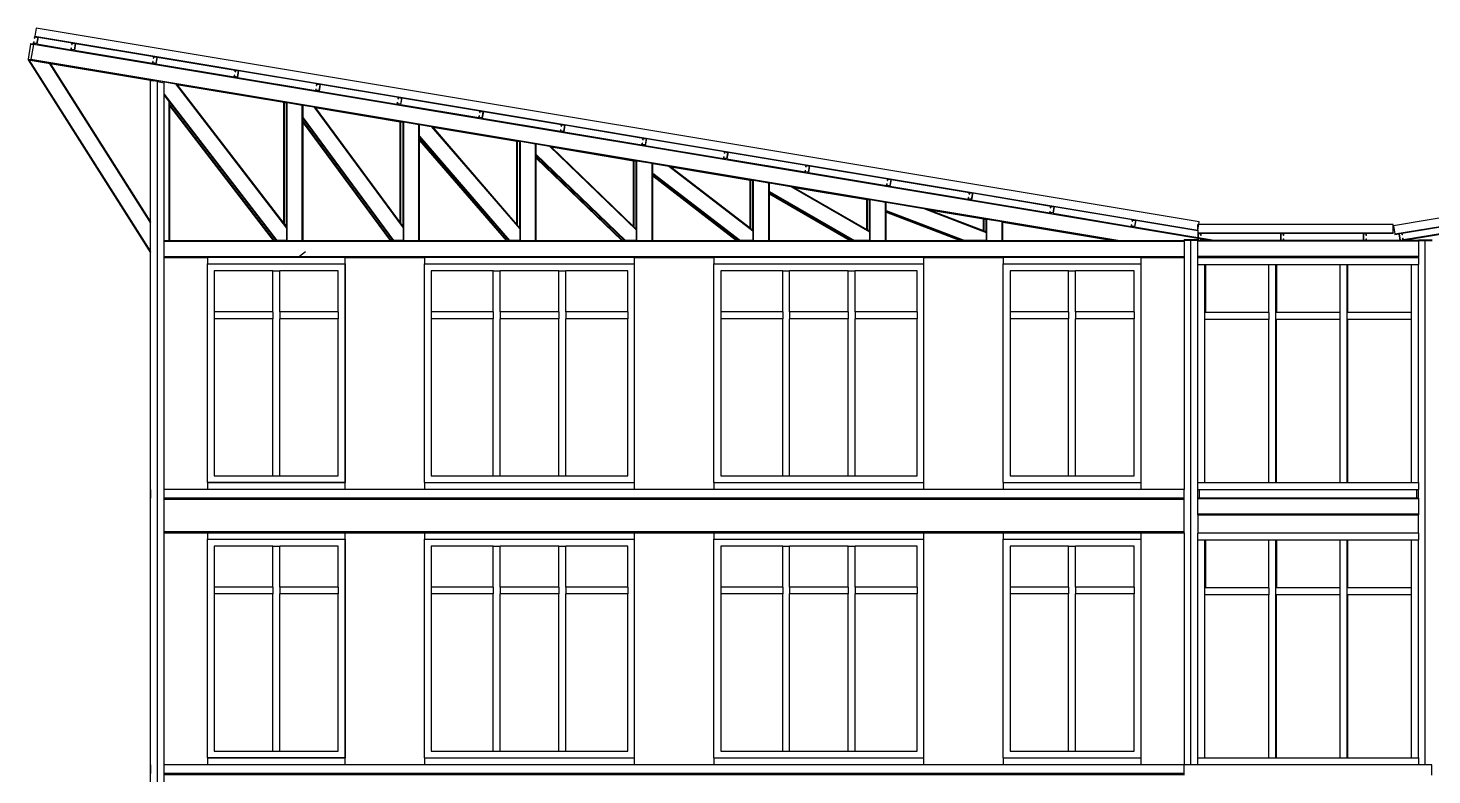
# Model space of a CAD drawing. Extents: x -44.9 to 40.7, y -13.4 to 11.8.
# Drawn here: x -44.9 to -24.52, y 0.98 to 11.82 of the extents above; entities that cross this region are included whole.
import ezdxf

# ---------------------------------------------------------------- set-up
doc = ezdxf.new("R2010")
doc.units = 0
doc.layers.get('0').update_dxf_attribs({"linetype": 'CONTINUOUS'})

msp = doc.modelspace()

# ---------------------------------------------------------------- linework, layer by layer
for p, q in [((-44.779, 11.822), (-44.799, 11.703)), ((-44.779, 11.822), (-44.799, 11.703)), ((-27.899, 9.008), (-44.779, 11.822)), ((-7.857, 11.822), (-25.079, 8.951)), ((-44.816, 11.599), (-44.812, 11.624)), ((-44.807, 11.623), (-44.812, 11.624)), ((-44.81, 11.603), (-44.807, 11.623)), ((-44.804, 11.673), (-44.799, 11.697)), ((-44.804, 11.673), (-44.799, 11.672)), ((-44.799, 11.703), (-27.919, 8.89)), ((-44.799, 11.703), (-44.799, 11.697)), ((-44.799, 11.697), (-44.75, 11.689)), ((-44.799, 11.672), (-44.795, 11.692)), ((-44.795, 11.692), (-44.756, 11.685)), ((-44.756, 11.685), (-44.771, 11.596)), ((-44.75, 11.689), (-44.767, 11.591)), ((-44.75, 11.689), (-44.255, 11.607)), ((-25.059, 8.833), (-7.837, 11.703)), ((-44.858, 11.589), (-44.894, 11.372)), ((-44.856, 11.599), (-44.858, 11.589)), ((-44.858, 11.589), (-44.819, 11.583)), ((-44.856, 11.599), (-44.817, 11.592)), ((-44.819, 11.583), (-44.854, 11.372)), ((-44.818, 11.589), (-44.819, 11.583)), ((-44.817, 11.592), (-44.818, 11.589)), ((-44.818, 11.589), (-27.918, 8.773)), ((-44.816, 11.599), (-44.817, 11.592)), ((-44.767, 11.591), (-44.816, 11.599)), ((-44.771, 11.596), (-44.81, 11.603)), ((-44.767, 11.591), (-44.272, 11.508)), ((-44.272, 11.508), (-44.268, 11.533)), ((-44.222, 11.5), (-44.272, 11.508)), ((-44.263, 11.532), (-44.268, 11.533)), ((-44.266, 11.512), (-44.263, 11.532)), ((-44.226, 11.506), (-44.266, 11.512)), ((-44.259, 11.582), (-44.255, 11.607)), ((-44.259, 11.582), (-44.254, 11.581)), ((-44.255, 11.607), (-44.206, 11.599)), ((-44.254, 11.581), (-44.251, 11.601)), ((-44.251, 11.601), (-44.212, 11.594)), ((-44.212, 11.594), (-44.226, 11.506)), ((-44.206, 11.599), (-44.222, 11.5)), ((-44.222, 11.5), (-43.088, 11.311)), ((-44.206, 11.599), (-43.072, 11.409)), ((-7.818, 11.589), (-24.925, 8.738)), ((-44.894, 11.372), (-44.895, 11.362)), ((-44.895, 11.362), (-43.117, 11.066)), ((-44.895, 11.362), (-43.118, 8.561)), ((-44.882, 11.36), (-44.895, 11.362)), ((-44.895, 11.362), (-44.895, 11.362)), ((-44.895, 11.362), (-44.895, 11.362)), ((-44.895, 11.362), (-44.895, 11.362)), ((-44.894, 11.372), (-44.855, 11.365)), ((-44.59, 11.311), (-44.882, 11.36)), ((-44.882, 11.36), (-43.118, 8.579)), ((-44.854, 11.372), (-44.855, 11.365)), ((-44.855, 11.365), (-44.855, 11.362)), ((-44.855, 11.362), (-43.116, 11.072)), ((-44.854, 11.372), (-29.051, 8.738)), ((-44.577, 11.309), (-44.59, 11.311)), ((-44.59, 11.311), (-43.118, 8.99)), ((-44.577, 11.309), (-43.118, 9.009)), ((-43.088, 11.311), (-43.084, 11.336)), ((-43.039, 11.303), (-43.088, 11.311)), ((-43.079, 11.335), (-43.084, 11.336)), ((-43.082, 11.315), (-43.079, 11.335)), ((-43.043, 11.308), (-43.082, 11.315)), ((-43.076, 11.385), (-43.072, 11.409)), ((-43.076, 11.385), (-43.071, 11.384)), ((-43.072, 11.409), (-43.022, 11.401)), ((-43.071, 11.384), (-43.067, 11.404)), ((-43.067, 11.404), (-43.028, 11.397)), ((-43.028, 11.397), (-43.043, 11.308)), ((-43.022, 11.401), (-43.039, 11.303)), ((-43.039, 11.303), (-41.904, 11.114)), ((-43.022, 11.401), (-41.888, 11.212)), ((-41.892, 11.188), (-41.888, 11.212)), ((-41.888, 11.212), (-41.839, 11.204)), ((-41.887, 11.187), (-41.884, 11.206)), ((-41.884, 11.206), (-41.844, 11.2)), ((-43.118, 11.062), (-43.117, 11.066)), ((-43.118, 11.062), (-43.118, 11.062)), ((-43.112, 11.061), (-43.118, 11.062)), ((-43.118, 9.009), (-43.118, 11.062)), ((-43.117, 11.066), (-43.116, 11.072)), ((-42.916, 11.039), (-43.116, 11.072)), ((-43.078, 11.056), (-43.112, 11.061)), ((-43.112, 11.061), (-43.078, 11.056)), ((-43.078, 11.056), (-43.078, 11.056)), ((-43.018, 11.046), (-43.078, 11.056)), ((-43.018, -2.517), (-43.018, 11.046)), ((-43.018, 11.046), (-42.918, 11.029)), ((-42.918, 11.029), (-42.916, 11.039)), ((-42.918, 10.86), (-42.918, 11.029)), ((-42.916, 11.039), (-42.757, 11.012)), ((-42.757, 11.012), (-41.145, 8.919)), ((-42.757, 11.012), (-42.742, 11.01)), ((-42.742, 11.01), (-41.145, 10.744)), ((-42.742, 11.01), (-42.737, 11.002)), ((-42.737, 11.002), (-41.185, 10.744)), ((-42.737, 11.002), (-41.185, 8.987)), ((-41.904, 11.114), (-41.9, 11.138)), ((-41.855, 11.105), (-41.904, 11.114)), ((-41.895, 11.137), (-41.9, 11.138)), ((-41.899, 11.118), (-41.895, 11.137)), ((-41.859, 11.111), (-41.899, 11.118)), ((-41.892, 11.188), (-41.887, 11.187)), ((-41.844, 11.2), (-41.859, 11.111)), ((-41.839, 11.204), (-41.855, 11.105)), ((-41.855, 11.105), (-40.721, 10.916)), ((-41.839, 11.204), (-40.704, 11.015)), ((-40.708, 10.99), (-40.704, 11.015)), ((-40.704, 11.015), (-40.655, 11.007)), ((-40.703, 10.989), (-40.7, 11.009)), ((-40.7, 11.009), (-40.661, 11.003)), ((-40.661, 11.003), (-40.675, 10.914)), ((-40.655, 11.007), (-40.671, 10.908)), ((-40.655, 11.007), (-39.52, 10.818)), ((-42.918, 10.844), (-42.918, 10.86)), ((-42.918, 10.86), (-41.284, 8.738)), ((-42.918, 8.738), (-42.918, 10.844)), ((-42.918, 10.844), (-42.848, 10.753)), ((-40.721, 10.916), (-40.716, 10.941)), ((-40.671, 10.908), (-40.721, 10.916)), ((-40.712, 10.94), (-40.716, 10.941)), ((-40.715, 10.92), (-40.712, 10.94)), ((-40.675, 10.914), (-40.715, 10.92)), ((-40.708, 10.99), (-40.703, 10.989)), ((-40.671, 10.908), (-39.537, 10.719)), ((-39.525, 10.793), (-39.52, 10.818)), ((-39.52, 10.818), (-39.471, 10.809)), ((-39.52, 10.792), (-39.516, 10.812)), ((-39.516, 10.812), (-39.477, 10.805)), ((-39.477, 10.805), (-39.492, 10.717)), ((-39.471, 10.809), (-39.488, 10.711)), ((-39.471, 10.809), (-38.337, 10.62)), ((-42.848, 8.738), (-42.848, 10.753)), ((-42.848, 10.753), (-42.838, 10.74)), ((-42.838, 10.704), (-42.838, 10.74)), ((-42.838, 10.74), (-41.297, 8.738)), ((-42.838, 10.688), (-42.838, 10.704)), ((-42.838, 10.704), (-41.324, 8.738)), ((-42.838, 10.688), (-41.337, 8.738)), ((-42.838, 8.738), (-42.838, 10.688)), ((-41.185, 8.987), (-41.185, 10.744)), ((-41.175, 10.742), (-41.185, 10.744)), ((-41.175, 8.974), (-41.175, 10.742)), ((-41.175, 10.742), (-41.145, 10.737)), ((-41.135, 10.742), (-41.145, 10.744)), ((-41.145, 10.737), (-41.145, 10.744)), ((-41.145, 8.935), (-41.145, 10.737)), ((-41.135, 8.738), (-41.135, 10.742)), ((-41.135, 10.742), (-40.915, 10.705)), ((-40.915, 8.738), (-40.915, 10.705)), ((-40.905, 10.704), (-40.915, 10.705)), ((-40.905, 10.518), (-40.905, 10.704)), ((-40.905, 10.704), (-40.749, 10.678)), ((-40.749, 10.678), (-39.453, 8.923)), ((-40.749, 10.678), (-40.735, 10.675)), ((-40.735, 10.675), (-39.453, 10.462)), ((-40.735, 10.675), (-40.729, 10.668)), ((-40.729, 10.668), (-39.493, 10.462)), ((-40.729, 10.668), (-39.493, 8.994)), ((-39.537, 10.719), (-39.533, 10.744)), ((-39.488, 10.711), (-39.537, 10.719)), ((-39.528, 10.743), (-39.533, 10.744)), ((-39.531, 10.723), (-39.528, 10.743)), ((-39.492, 10.717), (-39.531, 10.723)), ((-39.525, 10.793), (-39.52, 10.792)), ((-39.488, 10.711), (-38.353, 10.522)), ((-38.341, 10.596), (-38.337, 10.62)), ((-38.341, 10.596), (-38.336, 10.595)), ((-38.337, 10.62), (-38.288, 10.612)), ((-38.336, 10.595), (-38.333, 10.615)), ((-38.333, 10.615), (-38.293, 10.608)), ((-38.293, 10.608), (-38.308, 10.519)), ((-38.288, 10.612), (-38.304, 10.514)), ((-38.288, 10.612), (-37.153, 10.423)), ((-40.905, 10.518), (-40.913, 10.512)), ((-40.913, 10.512), (-40.905, 10.502)), ((-40.905, 10.518), (-39.59, 8.738)), ((-40.905, 10.502), (-40.905, 10.518)), ((-40.905, 10.502), (-39.602, 8.738)), ((-40.905, 10.464), (-40.905, 10.502)), ((-40.905, 10.464), (-39.63, 8.738)), ((-40.905, 10.448), (-40.905, 10.464)), ((-40.905, 8.738), (-40.905, 10.448)), ((-40.905, 10.448), (-39.642, 8.738)), ((-39.493, 8.994), (-39.493, 10.462)), ((-39.483, 10.46), (-39.493, 10.462)), ((-39.483, 8.981), (-39.483, 10.46)), ((-39.483, 10.46), (-39.453, 10.455)), ((-39.443, 10.46), (-39.453, 10.462)), ((-39.453, 10.455), (-39.453, 10.462)), ((-39.453, 8.94), (-39.453, 10.455)), ((-39.443, 8.738), (-39.443, 10.46)), ((-39.443, 10.46), (-39.222, 10.423)), ((-39.222, 8.738), (-39.222, 10.423)), ((-39.213, 10.422), (-39.222, 10.423)), ((-39.213, 10.253), (-39.213, 10.422)), ((-39.213, 10.422), (-39.043, 10.393)), ((-39.043, 10.393), (-37.76, 8.907)), ((-39.043, 10.393), (-39.028, 10.391)), ((-38.353, 10.522), (-38.349, 10.546)), ((-38.304, 10.514), (-38.353, 10.522)), ((-38.344, 10.546), (-38.349, 10.546)), ((-38.348, 10.526), (-38.344, 10.546)), ((-38.308, 10.519), (-38.348, 10.526)), ((-38.304, 10.514), (-37.17, 10.324)), ((-37.157, 10.398), (-37.153, 10.423)), ((-37.157, 10.398), (-37.152, 10.398)), ((-37.153, 10.423), (-37.104, 10.415)), ((-37.152, 10.398), (-37.149, 10.417)), ((-37.149, 10.417), (-37.11, 10.411)), ((-37.11, 10.411), (-37.124, 10.322)), ((-37.104, 10.415), (-37.12, 10.316)), ((-37.104, 10.415), (-35.969, 10.226)), ((-39.213, 10.238), (-39.213, 10.253)), ((-39.213, 10.253), (-37.906, 8.738)), ((-39.213, 10.238), (-37.919, 8.738)), ((-39.213, 10.207), (-39.213, 10.238)), ((-39.213, 10.207), (-37.946, 8.738)), ((-39.213, 10.192), (-39.213, 10.207)), ((-39.213, 8.738), (-39.213, 10.192)), ((-39.213, 10.192), (-37.959, 8.738)), ((-39.028, 10.391), (-37.76, 10.18)), ((-39.028, 10.391), (-39.021, 10.383)), ((-39.021, 10.383), (-37.8, 10.18)), ((-39.021, 10.383), (-37.8, 8.968)), ((-37.17, 10.324), (-37.165, 10.349)), ((-37.12, 10.316), (-37.17, 10.324)), ((-37.161, 10.348), (-37.165, 10.349)), ((-37.164, 10.329), (-37.161, 10.348)), ((-37.124, 10.322), (-37.164, 10.329)), ((-37.12, 10.316), (-35.986, 10.127)), ((-35.974, 10.201), (-35.969, 10.226)), ((-35.974, 10.201), (-35.969, 10.2)), ((-35.969, 10.226), (-35.92, 10.218)), ((-35.969, 10.2), (-35.965, 10.22)), ((-35.965, 10.22), (-35.926, 10.213)), ((-35.926, 10.213), (-35.941, 10.125)), ((-35.92, 10.218), (-35.937, 10.119)), ((-35.92, 10.218), (-34.786, 10.029)), ((-37.8, 8.968), (-37.8, 10.18)), ((-37.8, 10.18), (-37.79, 10.178)), ((-37.79, 8.957), (-37.79, 10.178)), ((-37.79, 10.178), (-37.76, 10.173)), ((-37.76, 10.18), (-37.75, 10.178)), ((-37.76, 10.173), (-37.76, 10.18)), ((-37.76, 8.922), (-37.76, 10.173)), ((-37.75, 8.738), (-37.75, 10.178)), ((-37.75, 10.178), (-37.53, 10.141)), ((-37.53, 8.738), (-37.53, 10.141)), ((-37.53, 10.141), (-37.52, 10.14)), ((-37.52, 9.986), (-37.52, 10.14)), ((-37.52, 10.14), (-37.328, 10.108)), ((-37.52, 9.973), (-37.52, 9.986)), ((-37.52, 9.986), (-36.226, 8.738)), ((-37.328, 10.108), (-36.068, 8.891)), ((-37.328, 10.108), (-37.311, 10.105)), ((-37.311, 10.105), (-36.068, 9.897)), ((-37.311, 10.105), (-37.303, 10.097)), ((-37.303, 10.097), (-36.108, 9.897)), ((-37.303, 10.097), (-36.108, 8.943)), ((-35.986, 10.127), (-35.982, 10.152)), ((-35.937, 10.119), (-35.986, 10.127)), ((-35.977, 10.151), (-35.982, 10.152)), ((-35.98, 10.131), (-35.977, 10.151)), ((-35.941, 10.125), (-35.98, 10.131)), ((-35.937, 10.119), (-34.802, 9.93)), ((-34.79, 10.004), (-34.786, 10.029)), ((-34.79, 10.004), (-34.785, 10.003)), ((-34.786, 10.029), (-34.736, 10.02)), ((-34.785, 10.003), (-34.782, 10.023)), ((-34.782, 10.023), (-34.742, 10.016)), ((-34.742, 10.016), (-34.757, 9.927)), ((-34.736, 10.02), (-34.753, 9.922)), ((-34.736, 10.02), (-33.602, 9.831)), ((-37.52, 9.973), (-36.24, 8.738)), ((-37.52, 9.948), (-37.52, 9.973)), ((-37.52, 9.948), (-36.266, 8.738)), ((-37.52, 9.934), (-37.52, 9.948)), ((-37.52, 8.738), (-37.52, 9.934)), ((-37.52, 9.934), (-36.28, 8.738)), ((-36.108, 8.943), (-36.108, 9.897)), ((-36.108, 9.897), (-36.098, 9.896)), ((-36.098, 8.934), (-36.098, 9.896)), ((-36.098, 9.896), (-36.068, 9.891)), ((-36.068, 9.897), (-36.058, 9.896)), ((-36.068, 9.891), (-36.068, 9.897)), ((-36.068, 8.905), (-36.068, 9.891)), ((-36.058, 8.738), (-36.058, 9.896)), ((-36.058, 9.896), (-35.837, 9.859)), ((-35.837, 8.738), (-35.837, 9.859)), ((-35.837, 9.859), (-35.828, 9.857)), ((-35.828, 9.718), (-35.828, 9.857)), ((-35.828, 9.857), (-35.597, 9.819)), ((-35.597, 9.819), (-34.375, 8.877)), ((-35.597, 9.819), (-35.577, 9.816)), ((-35.577, 9.816), (-34.375, 9.615)), ((-35.577, 9.816), (-35.566, 9.807)), ((-35.566, 9.807), (-34.415, 9.615)), ((-35.566, 9.807), (-34.415, 8.92)), ((-34.802, 9.93), (-34.798, 9.955)), ((-34.753, 9.922), (-34.802, 9.93)), ((-34.793, 9.954), (-34.798, 9.955)), ((-34.796, 9.934), (-34.793, 9.954)), ((-34.757, 9.927), (-34.796, 9.934)), ((-34.753, 9.922), (-33.619, 9.733)), ((-33.606, 9.807), (-33.602, 9.831)), ((-33.606, 9.807), (-33.601, 9.806)), ((-33.602, 9.831), (-33.553, 9.823)), ((-33.601, 9.806), (-33.598, 9.826)), ((-33.598, 9.826), (-33.559, 9.819)), ((-33.559, 9.819), (-33.573, 9.73)), ((-33.553, 9.823), (-33.569, 9.724)), ((-33.553, 9.823), (-32.418, 9.634)), ((-35.828, 9.706), (-35.828, 9.718)), ((-35.828, 9.718), (-34.556, 8.738)), ((-35.828, 9.706), (-34.572, 8.738)), ((-35.828, 9.688), (-35.828, 9.706)), ((-35.828, 9.688), (-34.596, 8.738)), ((-35.828, 9.675), (-35.828, 9.688)), ((-35.828, 8.738), (-35.828, 9.675)), ((-35.828, 9.675), (-34.612, 8.738)), ((-34.415, 8.92), (-34.415, 9.615)), ((-34.415, 9.615), (-34.405, 9.614)), ((-34.405, 8.913), (-34.405, 9.614)), ((-34.405, 9.614), (-34.375, 9.609)), ((-34.375, 9.615), (-34.365, 9.614)), ((-34.375, 9.609), (-34.375, 9.615)), ((-34.375, 8.89), (-34.375, 9.609)), ((-34.365, 8.738), (-34.365, 9.614)), ((-34.365, 9.614), (-34.145, 9.577)), ((-34.145, 8.738), (-34.145, 9.577)), ((-34.145, 9.577), (-34.135, 9.575)), ((-33.619, 9.733), (-33.614, 9.757)), ((-33.569, 9.724), (-33.619, 9.733)), ((-33.61, 9.756), (-33.614, 9.757)), ((-33.613, 9.737), (-33.61, 9.756)), ((-33.573, 9.73), (-33.613, 9.737)), ((-33.569, 9.724), (-32.435, 9.535)), ((-32.423, 9.609), (-32.418, 9.634)), ((-32.423, 9.609), (-32.418, 9.609)), ((-32.418, 9.634), (-32.369, 9.626)), ((-32.418, 9.609), (-32.414, 9.628)), ((-32.414, 9.628), (-32.375, 9.622)), ((-32.375, 9.622), (-32.39, 9.533)), ((-32.369, 9.626), (-32.386, 9.527)), ((-32.369, 9.626), (-31.235, 9.437)), ((-34.135, 9.448), (-34.135, 9.575)), ((-34.135, 9.575), (-33.825, 9.524)), ((-34.135, 9.437), (-34.135, 9.448)), ((-34.135, 9.448), (-32.903, 8.738)), ((-34.135, 9.437), (-32.923, 8.738)), ((-34.135, 9.425), (-34.135, 9.437)), ((-34.135, 9.425), (-32.943, 8.738)), ((-34.135, 9.414), (-34.135, 9.425)), ((-34.135, 8.738), (-34.135, 9.414)), ((-34.135, 9.414), (-32.963, 8.738)), ((-33.825, 9.524), (-32.683, 8.865)), ((-33.825, 9.524), (-33.797, 9.519)), ((-33.797, 9.519), (-32.683, 9.333)), ((-33.797, 9.519), (-33.781, 9.51)), ((-33.781, 9.51), (-32.723, 9.333)), ((-33.781, 9.51), (-32.723, 8.9)), ((-32.435, 9.535), (-32.431, 9.56)), ((-32.386, 9.527), (-32.435, 9.535)), ((-32.426, 9.559), (-32.431, 9.56)), ((-32.429, 9.539), (-32.426, 9.559)), ((-32.39, 9.533), (-32.429, 9.539)), ((-32.386, 9.527), (-31.251, 9.338)), ((-31.239, 9.412), (-31.235, 9.437)), ((-31.239, 9.412), (-31.234, 9.411)), ((-31.235, 9.437), (-31.185, 9.428)), ((-31.234, 9.411), (-31.231, 9.431)), ((-31.231, 9.431), (-31.191, 9.424)), ((-31.191, 9.424), (-31.206, 9.336)), ((-31.185, 9.428), (-31.202, 9.33)), ((-31.185, 9.428), (-30.051, 9.239)), ((-32.723, 8.9), (-32.723, 9.333)), ((-32.713, 9.332), (-32.723, 9.333)), ((-32.713, 8.894), (-32.713, 9.332)), ((-32.713, 9.332), (-32.683, 9.327)), ((-32.673, 9.332), (-32.683, 9.333)), ((-32.683, 9.327), (-32.683, 9.333)), ((-32.683, 8.877), (-32.683, 9.327)), ((-32.673, 8.738), (-32.673, 9.332)), ((-32.673, 9.332), (-32.452, 9.295)), ((-32.452, 8.738), (-32.452, 9.295)), ((-32.452, 9.295), (-32.443, 9.293)), ((-32.443, 9.175), (-32.443, 9.293)), ((-32.443, 9.293), (-31.896, 9.202)), ((-32.443, 9.165), (-32.443, 9.175)), ((-32.443, 9.175), (-31.299, 8.738)), ((-31.896, 9.202), (-31.847, 9.194)), ((-31.896, 9.202), (-30.99, 8.856)), ((-31.847, 9.194), (-30.99, 9.051)), ((-31.847, 9.194), (-31.816, 9.182)), ((-31.816, 9.182), (-31.03, 9.051)), ((-31.816, 9.182), (-31.03, 8.882)), ((-31.251, 9.338), (-31.247, 9.363)), ((-31.202, 9.33), (-31.251, 9.338)), ((-31.242, 9.362), (-31.247, 9.363)), ((-31.245, 9.342), (-31.242, 9.362)), ((-31.206, 9.336), (-31.245, 9.342)), ((-31.202, 9.33), (-30.068, 9.141)), ((-30.055, 9.215), (-30.051, 9.239)), ((-30.055, 9.215), (-30.05, 9.214)), ((-30.051, 9.239), (-30.002, 9.231)), ((-30.05, 9.214), (-30.047, 9.234)), ((-30.047, 9.234), (-30.008, 9.227)), ((-30.008, 9.227), (-30.022, 9.138)), ((-30.002, 9.231), (-30.018, 9.133)), ((-30.002, 9.231), (-28.867, 9.042)), ((-43.118, 8.99), (-43.118, 9.009)), ((-43.118, 8.579), (-43.118, 8.99)), ((-41.185, 8.987), (-41.175, 8.974)), ((-41.175, 8.974), (-41.145, 8.935)), ((-39.493, 8.994), (-39.483, 8.981)), ((-39.483, 8.981), (-39.453, 8.94)), ((-37.8, 8.968), (-37.79, 8.957)), ((-32.443, 9.165), (-31.326, 8.738)), ((-32.443, 9.16), (-32.443, 9.165)), ((-32.443, 9.16), (-31.339, 8.738)), ((-32.443, 9.15), (-32.443, 9.16)), ((-32.443, 8.738), (-32.443, 9.15)), ((-32.443, 9.15), (-31.366, 8.738)), ((-31.03, 8.882), (-31.03, 9.051)), ((-31.03, 9.051), (-31.02, 9.05)), ((-31.02, 8.878), (-31.02, 9.05)), ((-31.02, 9.05), (-30.99, 9.045)), ((-30.99, 9.051), (-30.98, 9.05)), ((-30.99, 9.045), (-30.99, 9.051)), ((-30.99, 8.866), (-30.99, 9.045)), ((-30.98, 8.738), (-30.98, 9.05)), ((-30.98, 9.05), (-30.76, 9.013)), ((-30.76, 8.738), (-30.76, 9.013)), ((-30.76, 9.013), (-30.75, 9.011)), ((-30.75, 9.011), (-29.111, 8.738)), ((-30.75, 9.005), (-30.75, 9.011)), ((-30.75, 9.005), (-29.151, 8.738)), ((-30.75, 8.738), (-30.75, 9.005)), ((-30.068, 9.141), (-30.063, 9.165)), ((-30.018, 9.133), (-30.068, 9.141)), ((-30.059, 9.165), (-30.063, 9.165)), ((-30.062, 9.145), (-30.059, 9.165)), ((-30.022, 9.138), (-30.062, 9.145)), ((-30.018, 9.133), (-28.884, 8.944)), ((-28.884, 8.944), (-28.88, 8.968)), ((-28.875, 8.967), (-28.88, 8.968)), ((-28.878, 8.948), (-28.875, 8.967)), ((-28.872, 9.017), (-28.867, 9.042)), ((-28.872, 9.017), (-28.867, 9.017)), ((-28.867, 9.042), (-28.818, 9.034)), ((-28.867, 9.017), (-28.863, 9.036)), ((-28.863, 9.036), (-28.824, 9.03)), ((-28.824, 9.03), (-28.839, 8.941)), ((-28.818, 9.034), (-28.835, 8.935)), ((-28.818, 9.034), (-27.92, 8.884)), ((-27.918, 8.895), (-27.918, 8.971)), ((-27.905, 8.971), (-27.918, 8.971)), ((-27.918, 8.895), (-27.905, 8.971)), ((-27.905, 8.971), (-27.899, 9.008)), ((-25.082, 8.971), (-27.905, 8.971)), ((-25.082, 8.851), (-25.082, 8.971)), ((-24.952, 8.845), (-23.817, 9.034)), ((-41.145, 8.935), (-41.145, 8.919)), ((-41.145, 8.919), (-41.145, 8.738)), ((-39.453, 8.94), (-39.453, 8.923)), ((-39.453, 8.923), (-39.453, 8.738)), ((-37.79, 8.957), (-37.76, 8.922)), ((-37.76, 8.922), (-37.76, 8.907)), ((-37.76, 8.907), (-37.76, 8.738)), ((-36.108, 8.943), (-36.098, 8.934)), ((-36.098, 8.934), (-36.068, 8.905)), ((-36.068, 8.905), (-36.068, 8.891)), ((-36.068, 8.891), (-36.068, 8.738)), ((-34.415, 8.92), (-34.405, 8.913)), ((-34.405, 8.913), (-34.375, 8.89)), ((-34.375, 8.89), (-34.375, 8.877)), ((-34.375, 8.877), (-34.375, 8.738)), ((-32.723, 8.9), (-32.713, 8.894)), ((-32.713, 8.894), (-32.683, 8.877)), ((-32.683, 8.877), (-32.683, 8.865)), ((-32.683, 8.865), (-32.683, 8.738)), ((-31.03, 8.882), (-31.02, 8.878)), ((-31.02, 8.878), (-30.99, 8.866)), ((-30.99, 8.866), (-30.99, 8.856)), ((-30.99, 8.856), (-30.99, 8.738)), ((-28.835, 8.935), (-28.884, 8.944)), ((-28.839, 8.941), (-28.878, 8.948)), ((-28.835, 8.935), (-27.918, 8.782)), ((-27.919, 8.89), (-27.92, 8.884)), ((-27.919, 8.89), (-27.918, 8.895)), ((-27.918, 8.895), (-27.918, 8.851)), ((-27.918, 8.851), (-27.918, 8.845)), ((-27.918, 8.851), (-25.082, 8.851)), ((-27.918, 8.845), (-25.082, 8.845)), ((-27.868, 8.838), (-27.918, 8.838)), ((-27.918, 8.838), (-27.918, 8.782)), ((-27.918, 8.782), (-27.918, 8.773)), ((-27.918, 8.773), (-27.918, 8.748)), ((-27.873, 8.833), (-27.913, 8.833)), ((-27.913, 8.833), (-27.913, 8.782)), ((-27.913, 8.782), (-27.651, 8.738)), ((-27.913, 8.782), (-27.913, 8.772)), ((-27.913, 8.772), (-27.71, 8.738)), ((-27.913, 8.772), (-27.913, 8.743)), ((-27.873, 8.813), (-27.873, 8.833)), ((-27.868, 8.813), (-27.873, 8.813)), ((-27.873, 8.763), (-27.868, 8.763)), ((-27.873, 8.743), (-27.873, 8.763)), ((-27.868, 8.813), (-27.868, 8.838)), ((-27.868, 8.738), (-27.868, 8.763)), ((-26.668, 8.838), (-26.718, 8.838)), ((-26.718, 8.838), (-26.718, 8.738)), ((-26.713, 8.833), (-26.713, 8.743)), ((-26.673, 8.833), (-26.713, 8.833)), ((-26.673, 8.813), (-26.673, 8.833)), ((-26.668, 8.813), (-26.673, 8.813)), ((-26.673, 8.763), (-26.668, 8.763)), ((-26.673, 8.743), (-26.673, 8.763)), ((-26.668, 8.813), (-26.668, 8.838)), ((-26.668, 8.738), (-26.668, 8.763)), ((-25.468, 8.838), (-25.518, 8.838)), ((-25.518, 8.838), (-25.518, 8.738)), ((-25.513, 8.833), (-25.513, 8.743)), ((-25.473, 8.833), (-25.513, 8.833)), ((-25.473, 8.813), (-25.473, 8.833)), ((-25.468, 8.813), (-25.473, 8.813)), ((-25.473, 8.763), (-25.468, 8.763)), ((-25.473, 8.743), (-25.473, 8.763)), ((-25.468, 8.813), (-25.468, 8.838)), ((-25.468, 8.738), (-25.468, 8.763)), ((-25.082, 8.851), (-25.082, 8.845)), ((-25.079, 8.951), (-25.059, 8.833)), ((-25.059, 8.833), (-25.058, 8.827)), ((-25.058, 8.827), (-25.001, 8.837)), ((-24.952, 8.845), (-25.001, 8.837)), ((-25.001, 8.837), (-24.985, 8.738)), ((-24.956, 8.839), (-24.995, 8.833)), ((-24.995, 8.833), (-24.981, 8.744)), ((-24.953, 8.819), (-24.956, 8.839)), ((-24.948, 8.82), (-24.953, 8.819)), ((-24.948, 8.82), (-24.952, 8.845)), ((-24.944, 8.77), (-24.939, 8.771)), ((-24.941, 8.75), (-24.944, 8.77)), ((-24.935, 8.746), (-24.939, 8.771)), ((-23.801, 8.935), (-24.935, 8.746)), ((-43.118, 8.561), (-43.118, 8.579)), ((-43.118, -2.517), (-43.118, 8.561)), ((-42.918, 8.738), (-42.848, 8.738)), ((-42.918, 8.728), (-42.918, 8.738)), ((-42.918, 8.728), (-28.118, 8.728)), ((-42.918, 8.508), (-42.918, 8.728)), ((-42.848, 8.738), (-42.838, 8.738)), ((-42.838, 8.738), (-41.337, 8.738)), ((-41.324, 8.738), (-41.337, 8.738)), ((-41.297, 8.738), (-41.324, 8.738)), ((-41.284, 8.738), (-41.297, 8.738)), ((-41.145, 8.738), (-41.284, 8.738)), ((-41.145, 8.738), (-41.135, 8.738)), ((-41.135, 8.738), (-40.915, 8.738)), ((-40.869, 8.576), (-40.958, 8.508)), ((-40.915, 8.738), (-40.905, 8.738)), ((-40.905, 8.738), (-39.642, 8.738)), ((-39.63, 8.738), (-39.642, 8.738)), ((-39.602, 8.738), (-39.63, 8.738)), ((-39.59, 8.738), (-39.602, 8.738)), ((-39.453, 8.738), (-39.59, 8.738)), ((-39.453, 8.738), (-39.443, 8.738)), ((-39.443, 8.738), (-39.222, 8.738)), ((-39.222, 8.738), (-39.213, 8.738)), ((-39.213, 8.738), (-37.959, 8.738)), ((-37.946, 8.738), (-37.959, 8.738)), ((-37.919, 8.738), (-37.946, 8.738)), ((-37.906, 8.738), (-37.919, 8.738)), ((-37.76, 8.738), (-37.906, 8.738)), ((-37.76, 8.738), (-37.75, 8.738)), ((-37.75, 8.738), (-37.53, 8.738)), ((-37.53, 8.738), (-37.52, 8.738)), ((-37.52, 8.738), (-36.28, 8.738)), ((-36.266, 8.738), (-36.28, 8.738)), ((-36.24, 8.738), (-36.266, 8.738)), ((-36.226, 8.738), (-36.24, 8.738)), ((-36.068, 8.738), (-36.226, 8.738)), ((-36.068, 8.738), (-36.058, 8.738)), ((-36.058, 8.738), (-35.837, 8.738)), ((-35.837, 8.738), (-35.828, 8.738)), ((-35.828, 8.738), (-34.612, 8.738)), ((-34.596, 8.738), (-34.612, 8.738)), ((-34.572, 8.738), (-34.596, 8.738)), ((-34.556, 8.738), (-34.572, 8.738)), ((-34.375, 8.738), (-34.556, 8.738)), ((-34.375, 8.738), (-34.365, 8.738)), ((-34.365, 8.738), (-34.145, 8.738)), ((-34.145, 8.738), (-34.135, 8.738)), ((-34.135, 8.738), (-32.963, 8.738)), ((-32.943, 8.738), (-32.963, 8.738)), ((-32.923, 8.738), (-32.943, 8.738)), ((-32.903, 8.738), (-32.923, 8.738)), ((-32.683, 8.738), (-32.903, 8.738)), ((-32.683, 8.738), (-32.673, 8.738)), ((-32.673, 8.738), (-32.452, 8.738)), ((-32.452, 8.738), (-32.443, 8.738)), ((-32.443, 8.738), (-31.366, 8.738)), ((-31.339, 8.738), (-31.366, 8.738)), ((-31.326, 8.738), (-31.339, 8.738)), ((-31.299, 8.738), (-31.326, 8.738)), ((-30.99, 8.738), (-31.299, 8.738)), ((-30.99, 8.738), (-30.98, 8.738)), ((-30.98, 8.738), (-30.76, 8.738)), ((-30.76, 8.738), (-30.75, 8.738)), ((-30.75, 8.738), (-29.151, 8.738)), ((-29.151, 8.738), (-29.111, 8.738)), ((-29.111, 8.738), (-29.051, 8.738)), ((-29.051, 8.738), (-28.118, 8.738)), ((-27.918, 8.748), (-28.118, 8.748)), ((-28.118, 8.738), (-28.118, 8.748)), ((-28.018, 8.738), (-28.118, 8.738)), ((-28.118, 8.738), (-28.118, 8.728)), ((-28.118, 8.728), (-28.118, 8.508)), ((-27.918, 8.738), (-28.018, 8.738)), ((-28.018, 1.128), (-28.018, 8.738)), ((-27.918, 8.748), (-27.918, 8.738)), ((-27.918, 8.738), (-27.868, 8.738)), ((-27.918, 8.728), (-27.918, 8.738)), ((-24.718, 8.728), (-27.918, 8.728)), ((-27.918, 8.508), (-27.918, 8.728)), ((-27.913, 8.743), (-27.873, 8.743)), ((-27.71, 8.738), (-27.868, 8.738)), ((-27.71, 8.738), (-27.711, 8.738)), ((-27.651, 8.738), (-27.71, 8.738)), ((-26.718, 8.738), (-27.651, 8.738)), ((-26.718, 8.738), (-26.668, 8.738)), ((-26.713, 8.743), (-26.673, 8.743)), ((-25.518, 8.738), (-26.668, 8.738)), ((-25.518, 8.738), (-25.468, 8.738)), ((-25.513, 8.743), (-25.473, 8.743)), ((-24.985, 8.738), (-25.468, 8.738)), ((-24.985, 8.738), (-24.935, 8.746)), ((-24.985, 8.738), (-24.925, 8.738)), ((-24.981, 8.744), (-24.941, 8.75)), ((-24.718, 8.738), (-24.925, 8.738)), ((-24.925, 8.738), (-24.925, 8.738)), ((-24.718, 8.748), (-24.518, 8.748)), ((-24.718, 8.738), (-24.718, 8.748)), ((-24.718, 8.738), (-24.618, 8.738)), ((-24.718, 8.738), (-24.718, 8.728)), ((-24.718, 8.728), (-24.718, 8.508)), ((-24.618, 1.128), (-24.618, 8.738)), ((-24.618, 8.738), (-24.518, 8.738)), ((-42.918, 8.508), (-28.118, 8.508)), ((-42.918, 8.498), (-42.918, 8.508)), ((-42.918, 8.498), (-28.118, 8.498)), ((-42.918, 8.494), (-42.918, 8.498)), ((-42.918, 5.124), (-42.918, 8.494)), ((-42.918, 8.494), (-42.293, 8.494)), ((-42.293, 8.494), (-42.293, 8.398)), ((-42.293, 5.224), (-42.293, 8.398)), ((-42.293, 8.398), (-40.293, 8.398)), ((-42.293, 8.398), (-40.293, 8.398)), ((-42.293, 5.224), (-42.293, 8.398)), ((-40.293, 8.494), (-39.143, 8.494)), ((-40.293, 8.398), (-40.293, 8.494)), ((-40.293, 5.224), (-40.293, 8.398)), ((-40.293, 8.398), (-40.293, 5.224)), ((-39.143, 8.494), (-39.143, 8.398)), ((-39.143, 8.398), (-36.093, 8.398)), ((-39.143, 5.224), (-39.143, 8.398)), ((-36.093, 8.494), (-34.943, 8.494)), ((-36.093, 8.398), (-36.093, 8.494)), ((-36.093, 5.224), (-36.093, 8.398)), ((-34.943, 8.494), (-34.943, 8.398)), ((-34.943, 5.224), (-34.943, 8.398)), ((-34.943, 8.398), (-31.893, 8.398)), ((-31.893, 8.494), (-30.743, 8.494)), ((-31.893, 8.398), (-31.893, 8.494)), ((-31.893, 5.224), (-31.893, 8.398)), ((-30.743, 8.494), (-30.743, 8.398)), ((-30.743, 5.224), (-30.743, 8.398)), ((-30.743, 8.398), (-28.743, 8.398)), ((-28.743, 8.494), (-28.118, 8.494)), ((-28.743, 8.398), (-28.743, 8.494)), ((-28.743, 5.224), (-28.743, 8.398)), ((-28.118, 8.508), (-28.118, 8.498)), ((-28.118, 8.498), (-28.118, 8.494)), ((-28.118, 8.494), (-28.118, 5.124)), ((-24.718, 8.508), (-27.918, 8.508)), ((-27.918, 8.498), (-27.918, 8.508)), ((-27.918, 8.488), (-27.918, 8.498)), ((-27.918, 8.498), (-24.718, 8.498)), ((-24.718, 8.488), (-27.918, 8.488)), ((-27.918, 8.388), (-27.918, 8.488)), ((-27.918, 8.388), (-27.818, 8.388)), ((-27.918, 5.224), (-27.918, 8.388)), ((-27.818, 7.694), (-27.818, 8.388)), ((-27.818, 8.388), (-27.806, 8.388)), ((-27.806, 8.388), (-27.806, 7.694)), ((-27.806, 8.388), (-26.888, 8.388)), ((-26.888, 8.388), (-26.788, 8.388)), ((-26.888, 7.694), (-26.888, 8.388)), ((-26.788, 7.694), (-26.788, 8.388)), ((-26.788, 8.388), (-26.776, 8.388)), ((-26.776, 8.388), (-26.776, 7.694)), ((-26.776, 8.388), (-25.853, 8.388)), ((-25.853, 8.388), (-25.753, 8.388)), ((-25.853, 7.694), (-25.853, 8.388)), ((-25.753, 7.694), (-25.753, 8.388)), ((-25.753, 8.388), (-25.747, 8.388)), ((-25.747, 8.388), (-25.747, 7.694)), ((-25.747, 8.388), (-24.818, 8.388)), ((-24.818, 8.388), (-24.718, 8.388)), ((-24.818, 7.694), (-24.818, 8.388)), ((-24.718, 8.508), (-24.718, 8.498)), ((-24.718, 8.488), (-24.718, 8.498)), ((-24.718, 8.488), (-24.718, 8.388)), ((-24.718, 5.224), (-24.718, 8.388)), ((-41.343, 8.298), (-42.193, 8.298)), ((-42.193, 8.298), (-42.193, 7.704)), ((-41.343, 8.298), (-41.243, 8.298)), ((-41.343, 7.704), (-41.343, 8.298)), ((-40.393, 8.298), (-41.243, 8.298)), ((-41.243, 7.704), (-41.243, 8.298)), ((-40.393, 7.704), (-40.393, 8.298)), ((-38.143, 8.298), (-39.043, 8.298)), ((-39.043, 8.298), (-39.043, 7.704)), ((-38.143, 8.298), (-38.043, 8.298)), ((-38.143, 7.704), (-38.143, 8.298)), ((-38.043, 7.704), (-38.043, 8.298)), ((-37.193, 8.298), (-38.043, 8.298)), ((-37.193, 8.298), (-37.093, 8.298)), ((-37.193, 7.704), (-37.193, 8.298)), ((-37.093, 7.704), (-37.093, 8.298)), ((-36.193, 8.298), (-37.093, 8.298)), ((-36.193, 7.704), (-36.193, 8.298)), ((-33.943, 8.298), (-34.843, 8.298)), ((-34.843, 8.298), (-34.843, 7.704)), ((-33.943, 8.298), (-33.843, 8.298)), ((-33.943, 7.704), (-33.943, 8.298)), ((-33.843, 7.704), (-33.843, 8.298)), ((-32.993, 8.298), (-33.843, 8.298)), ((-32.993, 8.298), (-32.893, 8.298)), ((-32.993, 7.704), (-32.993, 8.298)), ((-32.893, 7.704), (-32.893, 8.298)), ((-31.993, 8.298), (-32.893, 8.298)), ((-31.993, 7.704), (-31.993, 8.298)), ((-29.793, 8.298), (-30.643, 8.298)), ((-30.643, 8.298), (-30.643, 7.704)), ((-29.793, 8.298), (-29.693, 8.298)), ((-29.793, 7.704), (-29.793, 8.298)), ((-28.843, 8.298), (-29.693, 8.298)), ((-29.693, 7.704), (-29.693, 8.298)), ((-28.843, 7.704), (-28.843, 8.298)), ((-41.343, 7.704), (-42.193, 7.704)), ((-42.193, 7.704), (-42.193, 7.604)), ((-41.343, 7.604), (-42.193, 7.604)), ((-42.193, 7.604), (-42.193, 5.324)), ((-41.343, 7.704), (-41.343, 7.604)), ((-41.343, 5.324), (-41.343, 7.604)), ((-40.393, 7.704), (-41.243, 7.704)), ((-41.243, 7.704), (-41.243, 7.604)), ((-40.393, 7.604), (-41.243, 7.604)), ((-41.243, 5.324), (-41.243, 7.604)), ((-40.393, 7.704), (-40.393, 7.604)), ((-40.393, 5.324), (-40.393, 7.604)), ((-38.143, 7.704), (-39.043, 7.704)), ((-39.043, 7.704), (-39.043, 7.604)), ((-38.143, 7.604), (-39.043, 7.604)), ((-39.043, 7.604), (-39.043, 5.324)), ((-38.143, 7.704), (-38.143, 7.604)), ((-38.143, 5.324), (-38.143, 7.604)), ((-37.193, 7.704), (-38.043, 7.704)), ((-38.043, 7.704), (-38.043, 7.604)), ((-37.193, 7.604), (-38.043, 7.604)), ((-38.043, 5.324), (-38.043, 7.604)), ((-37.193, 7.704), (-37.193, 7.604)), ((-37.193, 5.324), (-37.193, 7.604)), ((-36.193, 7.704), (-37.093, 7.704)), ((-37.093, 7.704), (-37.093, 7.604)), ((-36.193, 7.604), (-37.093, 7.604)), ((-37.093, 5.324), (-37.093, 7.604)), ((-36.193, 7.704), (-36.193, 7.604)), ((-36.193, 5.324), (-36.193, 7.604)), ((-33.943, 7.704), (-34.843, 7.704)), ((-34.843, 7.704), (-34.843, 7.604)), ((-33.943, 7.604), (-34.843, 7.604)), ((-34.843, 7.604), (-34.843, 5.324)), ((-33.943, 7.704), (-33.943, 7.604)), ((-33.943, 5.324), (-33.943, 7.604)), ((-32.993, 7.704), (-33.843, 7.704)), ((-33.843, 7.704), (-33.843, 7.604)), ((-32.993, 7.604), (-33.843, 7.604)), ((-33.843, 5.324), (-33.843, 7.604)), ((-32.993, 7.704), (-32.993, 7.604)), ((-32.993, 5.324), (-32.993, 7.604)), ((-31.993, 7.704), (-32.893, 7.704)), ((-32.893, 7.704), (-32.893, 7.604)), ((-31.993, 7.604), (-32.893, 7.604)), ((-32.893, 5.324), (-32.893, 7.604)), ((-31.993, 7.704), (-31.993, 7.604)), ((-31.993, 5.324), (-31.993, 7.604)), ((-29.793, 7.704), (-30.643, 7.704)), ((-30.643, 7.704), (-30.643, 7.604)), ((-29.793, 7.604), (-30.643, 7.604)), ((-30.643, 7.604), (-30.643, 5.324)), ((-29.793, 7.704), (-29.793, 7.604)), ((-29.793, 5.324), (-29.793, 7.604)), ((-28.843, 7.704), (-29.693, 7.704)), ((-29.693, 7.704), (-29.693, 7.604)), ((-28.843, 7.604), (-29.693, 7.604)), ((-29.693, 5.324), (-29.693, 7.604)), ((-28.843, 7.704), (-28.843, 7.604)), ((-28.843, 5.324), (-28.843, 7.604)), ((-27.806, 7.694), (-27.818, 7.694)), ((-27.818, 7.594), (-27.818, 7.694)), ((-26.888, 7.594), (-27.818, 7.594)), ((-27.818, 5.224), (-27.818, 7.594)), ((-26.888, 7.694), (-27.806, 7.694)), ((-26.888, 7.694), (-26.888, 7.594)), ((-26.888, 5.224), (-26.888, 7.594)), ((-26.776, 7.694), (-26.788, 7.694)), ((-26.788, 7.594), (-26.788, 7.694)), ((-26.788, 5.224), (-26.788, 7.594)), ((-26.788, 7.594), (-26.782, 7.594)), ((-26.782, 7.594), (-26.782, 5.224)), ((-25.859, 7.594), (-26.782, 7.594)), ((-25.859, 7.694), (-26.776, 7.694)), ((-25.859, 7.694), (-25.859, 7.594)), ((-25.859, 7.694), (-25.853, 7.694)), ((-25.853, 7.594), (-25.859, 7.594)), ((-25.853, 7.594), (-25.853, 7.694)), ((-25.853, 5.224), (-25.853, 7.594)), ((-25.747, 7.694), (-25.753, 7.694)), ((-25.753, 7.594), (-25.753, 7.694)), ((-25.753, 5.224), (-25.753, 7.594)), ((-25.753, 7.594), (-25.747, 7.594)), ((-24.824, 7.694), (-25.747, 7.694)), ((-25.747, 7.594), (-25.747, 5.224)), ((-24.824, 7.594), (-25.747, 7.594)), ((-24.824, 7.694), (-24.824, 7.594)), ((-24.824, 7.694), (-24.818, 7.694)), ((-24.818, 7.594), (-24.824, 7.594)), ((-24.818, 7.594), (-24.818, 7.694)), ((-24.818, 5.224), (-24.818, 7.594)), ((-42.193, 5.324), (-41.343, 5.324)), ((-41.343, 5.324), (-41.243, 5.324)), ((-41.243, 5.324), (-40.393, 5.324)), ((-39.043, 5.324), (-38.143, 5.324)), ((-38.143, 5.324), (-38.043, 5.324)), ((-38.043, 5.324), (-37.193, 5.324)), ((-37.193, 5.324), (-37.093, 5.324)), ((-37.093, 5.324), (-36.193, 5.324)), ((-34.843, 5.324), (-33.943, 5.324)), ((-33.943, 5.324), (-33.843, 5.324)), ((-33.843, 5.324), (-32.993, 5.324)), ((-32.993, 5.324), (-32.893, 5.324)), ((-32.893, 5.324), (-31.993, 5.324)), ((-30.643, 5.324), (-29.793, 5.324)), ((-29.793, 5.324), (-29.693, 5.324)), ((-29.693, 5.324), (-28.843, 5.324)), ((-43.118, 5.124), (-43.118, 5.004)), ((-42.293, 5.124), (-42.918, 5.124)), ((-42.918, 5.004), (-42.918, 5.124)), ((-42.293, 5.224), (-40.293, 5.224)), ((-42.293, 5.224), (-42.293, 5.124)), ((-40.293, 5.224), (-42.293, 5.224)), ((-40.293, 5.124), (-42.293, 5.124)), ((-40.293, 5.124), (-40.293, 5.224)), ((-39.143, 5.124), (-40.293, 5.124)), ((-39.143, 5.224), (-36.093, 5.224)), ((-39.143, 5.224), (-39.143, 5.124)), ((-36.093, 5.124), (-39.143, 5.124)), ((-36.093, 5.124), (-36.093, 5.224)), ((-34.943, 5.124), (-36.093, 5.124)), ((-34.943, 5.224), (-31.893, 5.224)), ((-34.943, 5.224), (-34.943, 5.124)), ((-31.893, 5.124), (-34.943, 5.124)), ((-31.893, 5.124), (-31.893, 5.224)), ((-30.743, 5.124), (-31.893, 5.124)), ((-30.743, 5.224), (-28.743, 5.224)), ((-30.743, 5.224), (-30.743, 5.124)), ((-28.743, 5.124), (-30.743, 5.124)), ((-28.743, 5.124), (-28.743, 5.224)), ((-28.118, 5.124), (-28.743, 5.124)), ((-28.118, 5.004), (-28.118, 5.124)), ((-27.918, 5.224), (-27.818, 5.224)), ((-27.918, 5.124), (-27.918, 5.224)), ((-27.918, 5.124), (-27.896, 5.124)), ((-27.918, 5.004), (-27.918, 5.124)), ((-27.896, 5.004), (-27.896, 5.124)), ((-27.896, 5.124), (-24.74, 5.124)), ((-27.818, 5.224), (-26.888, 5.224)), ((-26.888, 5.224), (-26.788, 5.224)), ((-26.782, 5.224), (-26.788, 5.224)), ((-26.782, 5.224), (-25.853, 5.224)), ((-25.853, 5.224), (-25.753, 5.224)), ((-25.747, 5.224), (-25.753, 5.224)), ((-25.747, 5.224), (-24.818, 5.224)), ((-24.818, 5.224), (-24.718, 5.224)), ((-24.74, 5.124), (-24.718, 5.124)), ((-24.74, 5.004), (-24.74, 5.124)), ((-24.718, 5.224), (-24.718, 5.124)), ((-24.718, 5.004), (-24.718, 5.124)), ((-43.118, 5.004), (-43.118, 4.998)), ((-42.918, 4.998), (-42.918, 5.004)), ((-42.918, 5.004), (-28.118, 5.004)), ((-42.918, 4.982), (-42.918, 4.998)), ((-42.918, 4.998), (-28.118, 4.998)), ((-42.918, 4.514), (-42.918, 4.982)), ((-42.918, 4.982), (-28.118, 4.982)), ((-28.118, 4.998), (-28.118, 5.004)), ((-28.118, 4.982), (-28.118, 4.998)), ((-28.118, 4.514), (-28.118, 4.982)), ((-27.918, 4.998), (-27.918, 5.004)), ((-27.918, 5.004), (-27.896, 5.004)), ((-27.896, 4.998), (-27.918, 4.998)), ((-27.918, 4.988), (-27.918, 4.998)), ((-24.718, 4.988), (-27.918, 4.988)), ((-27.918, 4.768), (-27.918, 4.988)), ((-27.896, 5.004), (-24.74, 5.004)), ((-27.896, 5.004), (-27.896, 4.998)), ((-24.74, 4.998), (-27.896, 4.998)), ((-24.74, 5.004), (-24.74, 4.998)), ((-24.74, 5.004), (-24.718, 5.004)), ((-24.718, 4.998), (-24.74, 4.998)), ((-24.718, 4.998), (-24.718, 5.004)), ((-24.718, 4.998), (-24.718, 4.988)), ((-24.718, 4.988), (-24.718, 4.768)), ((-24.718, 4.768), (-27.918, 4.768)), ((-27.918, 4.758), (-27.918, 4.768)), ((-27.918, 4.758), (-24.718, 4.758)), ((-27.918, 4.758), (-27.918, 4.492)), ((-24.718, 4.768), (-24.718, 4.758)), ((-24.718, 4.492), (-24.718, 4.758)), ((-42.918, 4.498), (-42.918, 4.514)), ((-42.918, 4.514), (-28.118, 4.514)), ((-42.918, 1.128), (-42.918, 4.498)), ((-42.918, 4.498), (-42.293, 4.498)), ((-42.293, 4.498), (-42.293, 4.402)), ((-42.293, 4.498), (-40.293, 4.498)), ((-40.293, 4.498), (-39.143, 4.498)), ((-40.293, 4.402), (-40.293, 4.498)), ((-39.143, 4.498), (-39.143, 4.402)), ((-39.143, 4.498), (-36.093, 4.498)), ((-36.093, 4.498), (-34.943, 4.498)), ((-36.093, 4.402), (-36.093, 4.498)), ((-34.943, 4.498), (-34.943, 4.402)), ((-34.943, 4.498), (-31.893, 4.498)), ((-31.893, 4.498), (-30.743, 4.498)), ((-31.893, 4.402), (-31.893, 4.498)), ((-30.743, 4.498), (-30.743, 4.402)), ((-30.743, 4.498), (-28.743, 4.498)), ((-28.743, 4.498), (-28.118, 4.498)), ((-28.743, 4.402), (-28.743, 4.498)), ((-28.118, 4.498), (-28.118, 4.514)), ((-28.118, 4.498), (-28.118, 1.128)), ((-24.718, 4.492), (-27.918, 4.492)), ((-27.918, 4.392), (-27.918, 4.492)), ((-24.718, 4.492), (-24.718, 4.392)), ((-42.293, 1.228), (-42.293, 4.402)), ((-42.293, 4.402), (-40.293, 4.402)), ((-42.293, 4.402), (-40.293, 4.402)), ((-42.293, 1.228), (-42.293, 4.402)), ((-41.343, 4.302), (-42.193, 4.302)), ((-42.193, 4.302), (-42.193, 3.708)), ((-41.343, 4.302), (-41.243, 4.302)), ((-41.343, 3.708), (-41.343, 4.302)), ((-40.393, 4.302), (-41.243, 4.302)), ((-41.243, 3.708), (-41.243, 4.302)), ((-40.393, 3.708), (-40.393, 4.302)), ((-40.293, 1.228), (-40.293, 4.402)), ((-40.293, 4.402), (-40.293, 1.228)), ((-39.143, 4.402), (-36.093, 4.402)), ((-39.143, 1.228), (-39.143, 4.402)), ((-38.143, 4.302), (-39.043, 4.302)), ((-39.043, 4.302), (-39.043, 3.708)), ((-38.143, 4.302), (-38.043, 4.302)), ((-38.143, 3.708), (-38.143, 4.302)), ((-38.043, 3.708), (-38.043, 4.302)), ((-37.193, 4.302), (-38.043, 4.302)), ((-37.193, 4.302), (-37.093, 4.302)), ((-37.193, 3.708), (-37.193, 4.302)), ((-37.093, 3.708), (-37.093, 4.302)), ((-36.193, 4.302), (-37.093, 4.302)), ((-36.193, 3.708), (-36.193, 4.302)), ((-36.093, 1.228), (-36.093, 4.402)), ((-34.943, 1.228), (-34.943, 4.402)), ((-34.943, 4.402), (-31.893, 4.402)), ((-33.943, 4.302), (-34.843, 4.302)), ((-34.843, 4.302), (-34.843, 3.708)), ((-33.943, 4.302), (-33.843, 4.302)), ((-33.943, 3.708), (-33.943, 4.302)), ((-33.843, 3.708), (-33.843, 4.302)), ((-32.993, 4.302), (-33.843, 4.302)), ((-32.993, 4.302), (-32.893, 4.302)), ((-32.993, 3.708), (-32.993, 4.302)), ((-32.893, 3.708), (-32.893, 4.302)), ((-31.993, 4.302), (-32.893, 4.302)), ((-31.993, 3.708), (-31.993, 4.302)), ((-31.893, 1.228), (-31.893, 4.402)), ((-30.743, 1.228), (-30.743, 4.402)), ((-30.743, 4.402), (-28.743, 4.402)), ((-29.793, 4.302), (-30.643, 4.302)), ((-30.643, 4.302), (-30.643, 3.708)), ((-29.793, 4.302), (-29.693, 4.302)), ((-29.793, 3.708), (-29.793, 4.302)), ((-28.843, 4.302), (-29.693, 4.302)), ((-29.693, 3.708), (-29.693, 4.302)), ((-28.843, 3.708), (-28.843, 4.302)), ((-28.743, 1.228), (-28.743, 4.402)), ((-27.918, 4.392), (-27.818, 4.392)), ((-27.918, 1.228), (-27.918, 4.392)), ((-27.818, 3.698), (-27.818, 4.392)), ((-27.818, 4.392), (-27.806, 4.392)), ((-27.806, 4.392), (-27.806, 3.698)), ((-27.806, 4.392), (-26.888, 4.392)), ((-26.888, 4.392), (-26.788, 4.392)), ((-26.888, 3.698), (-26.888, 4.392)), ((-26.788, 3.698), (-26.788, 4.392)), ((-26.788, 4.392), (-26.776, 4.392)), ((-26.776, 4.392), (-26.776, 3.698)), ((-26.776, 4.392), (-25.853, 4.392)), ((-25.853, 4.392), (-25.753, 4.392)), ((-25.853, 3.698), (-25.853, 4.392)), ((-25.753, 3.698), (-25.753, 4.392)), ((-25.753, 4.392), (-25.747, 4.392)), ((-25.747, 4.392), (-25.747, 3.698)), ((-25.747, 4.392), (-24.818, 4.392)), ((-24.818, 4.392), (-24.718, 4.392)), ((-24.818, 3.698), (-24.818, 4.392)), ((-24.718, 1.228), (-24.718, 4.392)), ((-41.343, 3.708), (-42.193, 3.708)), ((-42.193, 3.708), (-42.193, 3.608)), ((-41.343, 3.708), (-41.343, 3.608)), ((-40.393, 3.708), (-41.243, 3.708)), ((-41.243, 3.708), (-41.243, 3.608)), ((-40.393, 3.708), (-40.393, 3.608)), ((-38.143, 3.708), (-39.043, 3.708)), ((-39.043, 3.708), (-39.043, 3.608)), ((-38.143, 3.708), (-38.143, 3.608)), ((-37.193, 3.708), (-38.043, 3.708)), ((-38.043, 3.708), (-38.043, 3.608)), ((-37.193, 3.708), (-37.193, 3.608)), ((-36.193, 3.708), (-37.093, 3.708)), ((-37.093, 3.708), (-37.093, 3.608)), ((-36.193, 3.708), (-36.193, 3.608)), ((-33.943, 3.708), (-34.843, 3.708)), ((-34.843, 3.708), (-34.843, 3.608)), ((-33.943, 3.708), (-33.943, 3.608)), ((-32.993, 3.708), (-33.843, 3.708)), ((-33.843, 3.708), (-33.843, 3.608)), ((-32.993, 3.708), (-32.993, 3.608)), ((-31.993, 3.708), (-32.893, 3.708)), ((-32.893, 3.708), (-32.893, 3.608)), ((-31.993, 3.708), (-31.993, 3.608)), ((-29.793, 3.708), (-30.643, 3.708)), ((-30.643, 3.708), (-30.643, 3.608)), ((-29.793, 3.708), (-29.793, 3.608)), ((-28.843, 3.708), (-29.693, 3.708)), ((-29.693, 3.708), (-29.693, 3.608)), ((-28.843, 3.708), (-28.843, 3.608)), ((-27.806, 3.698), (-27.818, 3.698)), ((-27.818, 3.598), (-27.818, 3.698)), ((-26.888, 3.698), (-27.806, 3.698)), ((-26.888, 3.698), (-26.888, 3.598)), ((-26.776, 3.698), (-26.788, 3.698)), ((-26.788, 3.598), (-26.788, 3.698)), ((-25.859, 3.698), (-26.776, 3.698)), ((-25.859, 3.698), (-25.859, 3.598)), ((-25.859, 3.698), (-25.853, 3.698)), ((-25.853, 3.598), (-25.853, 3.698)), ((-25.747, 3.698), (-25.753, 3.698)), ((-25.753, 3.598), (-25.753, 3.698)), ((-24.824, 3.698), (-25.747, 3.698)), ((-24.824, 3.698), (-24.824, 3.598)), ((-24.824, 3.698), (-24.818, 3.698)), ((-24.818, 3.598), (-24.818, 3.698)), ((-41.343, 3.608), (-42.193, 3.608)), ((-42.193, 3.608), (-42.193, 1.328)), ((-41.343, 1.328), (-41.343, 3.608)), ((-40.393, 3.608), (-41.243, 3.608)), ((-41.243, 1.328), (-41.243, 3.608)), ((-40.393, 1.328), (-40.393, 3.608)), ((-38.143, 3.608), (-39.043, 3.608)), ((-39.043, 3.608), (-39.043, 1.328)), ((-38.143, 1.328), (-38.143, 3.608)), ((-37.193, 3.608), (-38.043, 3.608)), ((-38.043, 1.328), (-38.043, 3.608)), ((-37.193, 1.328), (-37.193, 3.608)), ((-36.193, 3.608), (-37.093, 3.608)), ((-37.093, 1.328), (-37.093, 3.608)), ((-36.193, 1.328), (-36.193, 3.608)), ((-33.943, 3.608), (-34.843, 3.608)), ((-34.843, 3.608), (-34.843, 1.328)), ((-33.943, 1.328), (-33.943, 3.608)), ((-32.993, 3.608), (-33.843, 3.608)), ((-33.843, 1.328), (-33.843, 3.608)), ((-32.993, 1.328), (-32.993, 3.608)), ((-31.993, 3.608), (-32.893, 3.608)), ((-32.893, 1.328), (-32.893, 3.608)), ((-31.993, 1.328), (-31.993, 3.608)), ((-29.793, 3.608), (-30.643, 3.608)), ((-30.643, 3.608), (-30.643, 1.328)), ((-29.793, 1.328), (-29.793, 3.608)), ((-28.843, 3.608), (-29.693, 3.608)), ((-29.693, 1.328), (-29.693, 3.608)), ((-28.843, 1.328), (-28.843, 3.608)), ((-26.888, 3.598), (-27.818, 3.598)), ((-27.818, 1.228), (-27.818, 3.598)), ((-26.888, 1.228), (-26.888, 3.598)), ((-26.788, 1.228), (-26.788, 3.598)), ((-26.788, 3.598), (-26.782, 3.598)), ((-26.782, 3.598), (-26.782, 1.228)), ((-25.859, 3.598), (-26.782, 3.598)), ((-25.853, 3.598), (-25.859, 3.598)), ((-25.853, 1.228), (-25.853, 3.598)), ((-25.753, 1.228), (-25.753, 3.598)), ((-25.753, 3.598), (-25.747, 3.598)), ((-25.747, 3.598), (-25.747, 1.228)), ((-24.824, 3.598), (-25.747, 3.598)), ((-24.818, 3.598), (-24.824, 3.598)), ((-24.818, 1.228), (-24.818, 3.598)), ((-42.293, 1.228), (-40.293, 1.228)), ((-42.293, 1.228), (-42.293, 1.128)), ((-40.293, 1.228), (-42.293, 1.228)), ((-42.193, 1.328), (-41.343, 1.328)), ((-41.343, 1.328), (-41.243, 1.328)), ((-41.243, 1.328), (-40.393, 1.328)), ((-40.293, 1.128), (-40.293, 1.228)), ((-39.143, 1.228), (-36.093, 1.228)), ((-39.143, 1.228), (-39.143, 1.128)), ((-39.043, 1.328), (-38.143, 1.328)), ((-38.143, 1.328), (-38.043, 1.328)), ((-38.043, 1.328), (-37.193, 1.328)), ((-37.193, 1.328), (-37.093, 1.328)), ((-37.093, 1.328), (-36.193, 1.328)), ((-36.093, 1.128), (-36.093, 1.228)), ((-34.943, 1.228), (-31.893, 1.228)), ((-34.943, 1.228), (-34.943, 1.128)), ((-34.843, 1.328), (-33.943, 1.328)), ((-33.943, 1.328), (-33.843, 1.328)), ((-33.843, 1.328), (-32.993, 1.328)), ((-32.993, 1.328), (-32.893, 1.328)), ((-32.893, 1.328), (-31.993, 1.328)), ((-31.893, 1.128), (-31.893, 1.228)), ((-30.743, 1.228), (-28.743, 1.228)), ((-30.743, 1.228), (-30.743, 1.128)), ((-30.643, 1.328), (-29.793, 1.328)), ((-29.793, 1.328), (-29.693, 1.328)), ((-29.693, 1.328), (-28.843, 1.328)), ((-28.743, 1.128), (-28.743, 1.228)), ((-27.918, 1.228), (-27.818, 1.228)), ((-27.918, 1.128), (-27.918, 1.228)), ((-27.818, 1.228), (-26.888, 1.228)), ((-26.888, 1.228), (-26.788, 1.228)), ((-26.782, 1.228), (-26.788, 1.228)), ((-26.782, 1.228), (-25.853, 1.228)), ((-25.853, 1.228), (-25.753, 1.228)), ((-25.747, 1.228), (-25.753, 1.228)), ((-25.747, 1.228), (-24.818, 1.228)), ((-24.818, 1.228), (-24.718, 1.228)), ((-24.718, 1.228), (-24.718, 1.128)), ((-43.118, 1.128), (-43.118, 1.008)), ((-42.293, 1.128), (-42.918, 1.128)), ((-42.918, 1.008), (-42.918, 1.128)), ((-40.293, 1.128), (-42.293, 1.128)), ((-39.143, 1.128), (-40.293, 1.128)), ((-36.093, 1.128), (-39.143, 1.128)), ((-34.943, 1.128), (-36.093, 1.128)), ((-31.893, 1.128), (-34.943, 1.128)), ((-30.743, 1.128), (-31.893, 1.128)), ((-28.743, 1.128), (-30.743, 1.128)), ((-28.118, 1.128), (-28.743, 1.128)), ((-28.018, 1.128), (-28.118, 1.128)), ((-28.118, 1.008), (-28.118, 1.128)), ((-27.918, 1.128), (-28.018, 1.128)), ((-24.718, 1.128), (-27.918, 1.128)), ((-24.618, 1.128), (-24.718, 1.128)), ((-24.524, 1.128), (-24.618, 1.128)), ((-24.524, 0.978), (-24.524, 1.128)), ((-43.118, 1.008), (-43.118, 1.002)), ((-42.918, 1.002), (-42.918, 1.008)), ((-42.918, 1.008), (-28.118, 1.008)), ((-42.918, 0.986), (-42.918, 1.002)), ((-42.918, 1.002), (-28.118, 1.002)), ((-42.918, 0.518), (-42.918, 0.986)), ((-42.918, 0.986), (-28.118, 0.986)), ((-28.118, 1.002), (-28.118, 1.008)), ((-28.118, 0.986), (-28.118, 1.002)), ((-28.118, 0.978), (-28.118, 0.986))]:
    msp.add_line(p, q)

doc.saveas('drawing.dxf')
